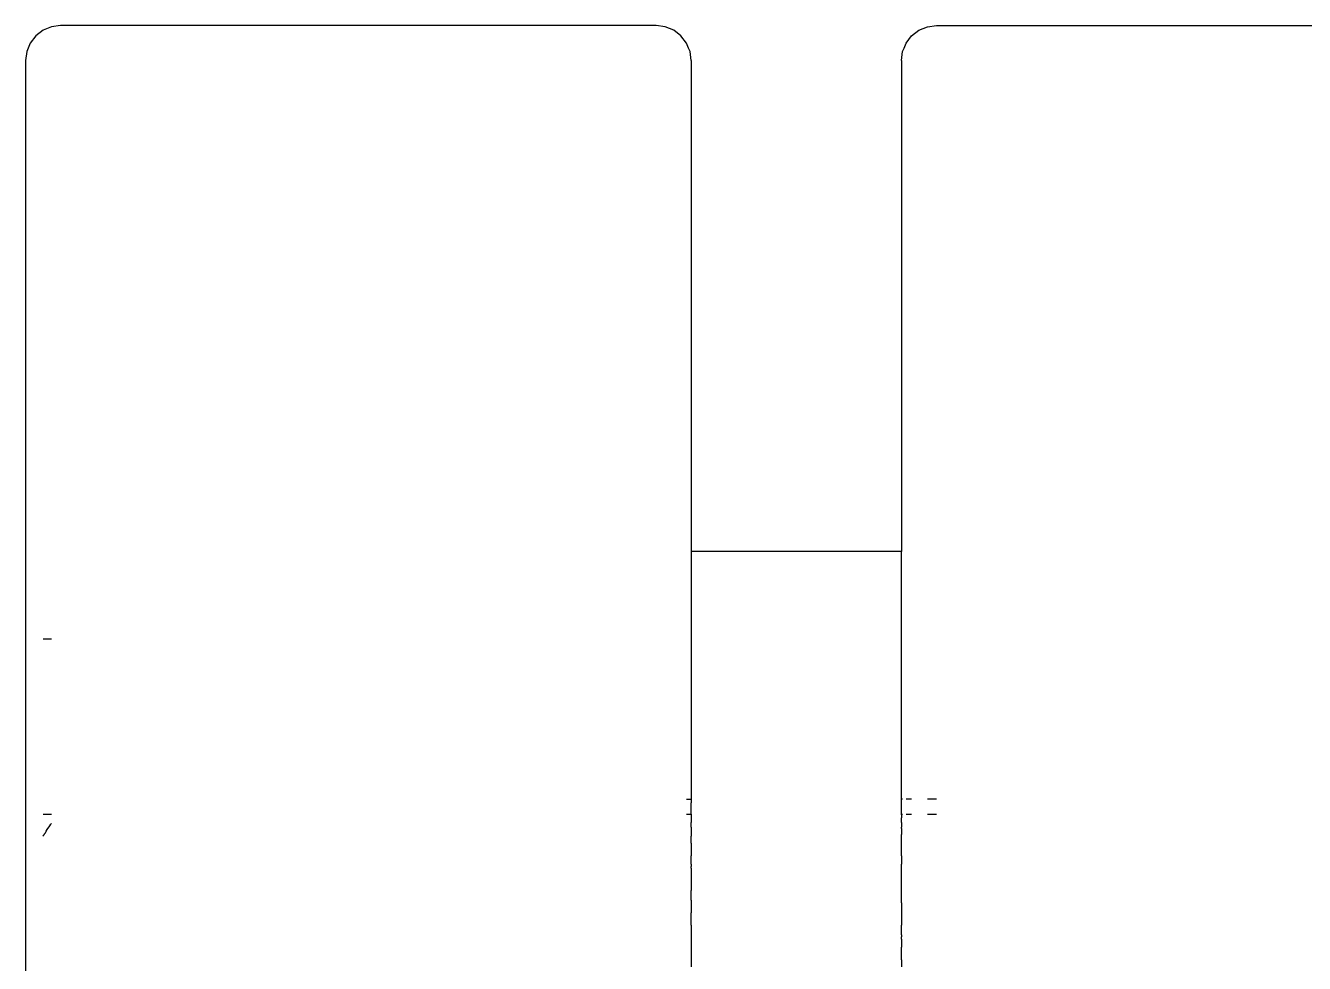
# Model space of a CAD drawing. Header units: millimetres. Extents: x 21 to 5427, y 20 to 4028.
# Drawn here: x 4230.1 to 4303.1, y 1674.8 to 1728.3 of the extents above; entities that cross this region are included whole.
import ezdxf

# ---------------------------------------------------------------- set-up
doc = ezdxf.new("R2010")
doc.units = ezdxf.units.MM

msp = doc.modelspace()

# ---------------------------------------------------------------- linework, layer by layer
for p, q in [((4231.562, 1728.226), (4231.079, 1728.026)), ((4232.079, 1728.294), (4231.562, 1728.226)), ((4266.079, 1728.294), (4232.079, 1728.294)), ((4266.597, 1728.226), (4266.079, 1728.294)), ((4267.079, 1728.026), (4266.597, 1728.226)), ((4281.079, 1728.026), (4281.562, 1728.226)), ((4281.562, 1728.226), (4282.079, 1728.294)), ((4282.079, 1728.294), (4316.079, 1728.294)), ((4230.665, 1727.708), (4230.347, 1727.294)), ((4231.079, 1728.026), (4230.665, 1727.708)), ((4267.494, 1727.708), (4267.079, 1728.026)), ((4267.811, 1727.294), (4267.494, 1727.708)), ((4280.347, 1727.294), (4280.665, 1727.708)), ((4280.665, 1727.708), (4281.079, 1728.026)), ((4230.147, 1726.812), (4230.079, 1726.294)), ((4230.232, 1727.001), (4230.147, 1726.812)), ((4230.347, 1727.294), (4230.232, 1727.001)), ((4267.927, 1727.001), (4267.811, 1727.294)), ((4268.011, 1726.812), (4267.927, 1727.001)), ((4268.079, 1726.294), (4268.011, 1726.812)), ((4280.079, 1726.294), (4280.147, 1726.812)), ((4280.147, 1726.812), (4280.232, 1727.001)), ((4280.232, 1727.001), (4280.347, 1727.294)), ((4230.079, 1726.294), (4230.079, 1630.294)), ((4268.079, 1726.294), (4268.079, 1698.271)), ((4280.079, 1726.294), (4280.079, 1698.271)), ((4280.079, 1698.271), (4268.079, 1698.271)), ((4268.079, 1698.271), (4268.079, 1698.203)), ((4268.079, 1698.203), (4268.079, 1698.09)), ((4280.079, 1698.203), (4280.079, 1698.271)), ((4280.079, 1698.09), (4280.079, 1698.203)), ((4268.079, 1698.09), (4268.079, 1697.933)), ((4268.079, 1697.933), (4268.079, 1697.73)), ((4268.079, 1697.73), (4268.079, 1697.484)), ((4268.079, 1697.484), (4268.079, 1697.194)), ((4280.079, 1697.933), (4280.079, 1698.09)), ((4280.079, 1697.73), (4280.079, 1697.933)), ((4280.079, 1697.484), (4280.079, 1697.73)), ((4280.079, 1697.194), (4280.079, 1697.484)), ((4268.079, 1697.194), (4268.079, 1696.861)), ((4268.079, 1696.861), (4268.079, 1696.487)), ((4280.079, 1696.861), (4280.079, 1697.194)), ((4280.079, 1696.487), (4280.079, 1696.861)), ((4268.079, 1696.487), (4268.079, 1696.071)), ((4268.079, 1696.071), (4268.079, 1695.614)), ((4280.079, 1696.071), (4280.079, 1696.487)), ((4280.079, 1695.614), (4280.079, 1696.071)), ((4268.079, 1695.614), (4268.079, 1695.119)), ((4280.079, 1695.119), (4280.079, 1695.614)), ((4268.079, 1695.119), (4268.079, 1694.585)), ((4268.079, 1694.585), (4268.079, 1694.015)), ((4280.079, 1694.585), (4280.079, 1695.119)), ((4280.079, 1694.015), (4280.079, 1694.585)), ((4268.079, 1694.015), (4268.079, 1693.409)), ((4280.079, 1693.409), (4280.079, 1694.015)), ((4231.079, 1693.29), (4231.562, 1693.288)), ((4268.079, 1693.409), (4268.079, 1692.769)), ((4280.079, 1692.769), (4280.079, 1693.409)), ((4268.079, 1692.769), (4268.079, 1692.096)), ((4280.079, 1692.096), (4280.079, 1692.769)), ((4268.079, 1692.096), (4268.079, 1691.391)), ((4280.079, 1691.391), (4280.079, 1692.096)), ((4268.079, 1691.391), (4268.079, 1690.657)), ((4280.079, 1690.657), (4280.079, 1691.391)), ((4268.079, 1690.657), (4268.079, 1689.895)), ((4280.079, 1689.895), (4280.079, 1690.657)), ((4268.079, 1689.895), (4268.079, 1689.107)), ((4280.079, 1689.107), (4280.079, 1689.895)), ((4268.079, 1689.107), (4268.079, 1688.294)), ((4280.079, 1688.294), (4280.079, 1689.107)), ((4268.079, 1688.294), (4268.079, 1687.458)), ((4280.079, 1687.458), (4280.079, 1688.294)), ((4268.079, 1687.458), (4268.079, 1686.602)), ((4280.079, 1686.602), (4280.079, 1687.458)), ((4268.079, 1686.602), (4268.079, 1685.727)), ((4280.079, 1685.727), (4280.079, 1686.602)), ((4268.079, 1685.727), (4268.079, 1684.835)), ((4280.079, 1684.835), (4280.079, 1685.727)), ((4268.079, 1684.835), (4268.079, 1684.144)), ((4280.079, 1684.144), (4280.079, 1684.835)), ((4267.811, 1684.144), (4268.011, 1684.144)), ((4268.011, 1684.144), (4268.079, 1684.144)), ((4268.079, 1684.144), (4268.079, 1683.929)), ((4268.079, 1683.293), (4268.079, 1683.929)), ((4280.147, 1684.144), (4280.079, 1684.144)), ((4280.079, 1683.929), (4280.079, 1684.144)), ((4280.079, 1683.293), (4280.079, 1683.929)), ((4280.665, 1684.144), (4280.347, 1684.144)), ((4282.079, 1684.144), (4281.562, 1684.144)), ((4231.079, 1683.293), (4231.562, 1683.293)), ((4267.811, 1683.293), (4268.011, 1683.293)), ((4268.011, 1683.293), (4268.079, 1683.293)), ((4268.079, 1683.293), (4268.079, 1683.253)), ((4268.079, 1683.253), (4268.079, 1683.112)), ((4268.079, 1683.112), (4268.079, 1683.07)), ((4268.079, 1683.07), (4268.079, 1683.009)), ((4268.079, 1683.009), (4268.079, 1682.884)), ((4268.079, 1682.884), (4268.079, 1682.811)), ((4280.079, 1683.293), (4280.147, 1683.293)), ((4280.079, 1683.253), (4280.079, 1683.293)), ((4280.079, 1683.253), (4280.079, 1683.07)), ((4280.079, 1683.009), (4280.079, 1683.07)), ((4280.079, 1682.884), (4280.079, 1683.009)), ((4280.079, 1682.811), (4280.079, 1682.884)), ((4280.347, 1683.293), (4280.665, 1683.293)), ((4281.562, 1683.293), (4282.079, 1683.293)), ((4231.091, 1682.056), (4231.13, 1682.119)), ((4231.13, 1682.119), (4231.157, 1682.119)), ((4231.157, 1682.119), (4231.163, 1682.155)), ((4231.163, 1682.155), (4231.196, 1682.201)), ((4231.196, 1682.201), (4231.217, 1682.228)), ((4231.217, 1682.228), (4231.25, 1682.316)), ((4231.25, 1682.316), (4231.315, 1682.413)), ((4231.315, 1682.413), (4231.352, 1682.467)), ((4231.315, 1682.413), (4231.338, 1682.444)), ((4231.338, 1682.444), (4231.352, 1682.467)), ((4231.352, 1682.467), (4231.368, 1682.489)), ((4231.368, 1682.489), (4231.411, 1682.543)), ((4231.411, 1682.543), (4231.423, 1682.57)), ((4231.423, 1682.57), (4231.468, 1682.621)), ((4231.468, 1682.621), (4231.522, 1682.717)), ((4231.522, 1682.717), (4231.562, 1682.761)), ((4268.079, 1682.539), (4268.079, 1682.811)), ((4268.079, 1682.539), (4268.079, 1682.5)), ((4268.079, 1682.5), (4268.079, 1682.46)), ((4268.079, 1682.46), (4268.079, 1682.12)), ((4268.079, 1682.12), (4268.079, 1682.079)), ((4280.079, 1682.811), (4280.079, 1682.539)), ((4280.079, 1682.5), (4280.079, 1682.539)), ((4280.079, 1682.46), (4280.079, 1682.5)), ((4280.079, 1682.46), (4280.079, 1682.12)), ((4280.079, 1682.079), (4280.079, 1682.12)), ((4231.091, 1682.056), (4231.079, 1682.022)), ((4268.079, 1682.079), (4268.079, 1682.024)), ((4268.079, 1681.623), (4268.079, 1682.024)), ((4268.079, 1681.623), (4268.079, 1681.568)), ((4268.079, 1681.568), (4268.079, 1681.527)), ((4268.079, 1681.527), (4268.079, 1681.14)), ((4280.079, 1682.024), (4280.079, 1682.079)), ((4280.079, 1681.623), (4280.079, 1682.024)), ((4280.079, 1681.568), (4280.079, 1681.623)), ((4280.079, 1681.527), (4280.079, 1681.568)), ((4280.079, 1681.14), (4280.079, 1681.527)), ((4268.079, 1681.14), (4268.079, 1681.059)), ((4268.079, 1681.059), (4268.079, 1680.997)), ((4268.079, 1680.997), (4268.079, 1680.935)), ((4268.079, 1680.935), (4268.079, 1680.897)), ((4268.079, 1680.438), (4268.079, 1680.897)), ((4280.079, 1681.059), (4280.079, 1681.14)), ((4280.079, 1680.997), (4280.079, 1681.059)), ((4280.079, 1680.935), (4280.079, 1680.997)), ((4280.079, 1680.897), (4280.079, 1680.935)), ((4280.079, 1680.897), (4280.079, 1680.438)), ((4268.079, 1680.438), (4268.079, 1680.371)), ((4268.079, 1680.371), (4268.079, 1680.304)), ((4268.079, 1680.195), (4268.079, 1680.304)), ((4268.079, 1680.195), (4268.079, 1679.757)), ((4280.079, 1680.371), (4280.079, 1680.438)), ((4280.079, 1680.304), (4280.079, 1680.371)), ((4280.079, 1680.195), (4280.079, 1680.304)), ((4280.079, 1679.757), (4280.079, 1680.195)), ((4268.079, 1679.757), (4268.079, 1679.703)), ((4268.079, 1679.703), (4268.079, 1679.632)), ((4268.079, 1679.632), (4268.079, 1679.246)), ((4268.079, 1679.246), (4268.079, 1679.078)), ((4280.079, 1679.703), (4280.079, 1679.757)), ((4280.079, 1679.632), (4280.079, 1679.703)), ((4280.079, 1679.246), (4280.079, 1679.632)), ((4280.079, 1679.078), (4280.079, 1679.246)), ((4268.079, 1679.078), (4268.079, 1679.006)), ((4268.079, 1679.006), (4268.079, 1678.933)), ((4268.079, 1678.367), (4268.079, 1678.933)), ((4280.079, 1679.006), (4280.079, 1679.078)), ((4280.079, 1678.933), (4280.079, 1679.006)), ((4280.079, 1678.367), (4280.079, 1678.933)), ((4268.079, 1678.367), (4268.079, 1678.294)), ((4268.079, 1678.294), (4268.079, 1678.221)), ((4268.079, 1678.221), (4268.079, 1677.655)), ((4280.079, 1678.294), (4280.079, 1678.367)), ((4280.079, 1678.221), (4280.079, 1678.294)), ((4280.079, 1678.221), (4280.079, 1677.655)), ((4268.079, 1677.582), (4268.079, 1677.655)), ((4268.079, 1677.51), (4268.079, 1677.582)), ((4268.079, 1677.342), (4268.079, 1677.51)), ((4268.079, 1676.956), (4268.079, 1677.342)), ((4280.079, 1677.655), (4280.079, 1677.582)), ((4280.079, 1677.582), (4280.079, 1677.51)), ((4280.079, 1677.51), (4280.079, 1677.342)), ((4280.079, 1677.342), (4280.079, 1676.956)), ((4268.079, 1676.956), (4268.079, 1676.885)), ((4268.079, 1676.885), (4268.079, 1676.831)), ((4268.079, 1676.831), (4268.079, 1676.393)), ((4268.079, 1676.393), (4268.079, 1676.284)), ((4268.079, 1676.284), (4268.079, 1676.217)), ((4280.079, 1676.885), (4280.079, 1676.956)), ((4280.079, 1676.831), (4280.079, 1676.885)), ((4280.079, 1676.393), (4280.079, 1676.831)), ((4280.079, 1676.393), (4280.079, 1676.284)), ((4280.079, 1676.217), (4280.079, 1676.284)), ((4268.079, 1676.217), (4268.079, 1676.15)), ((4268.079, 1676.15), (4268.079, 1675.691)), ((4268.079, 1675.691), (4268.079, 1675.653)), ((4268.079, 1675.653), (4268.079, 1675.591)), ((4268.079, 1675.591), (4268.079, 1675.529)), ((4280.079, 1676.15), (4280.079, 1676.217)), ((4280.079, 1676.15), (4280.079, 1675.691)), ((4280.079, 1675.653), (4280.079, 1675.691)), ((4280.079, 1675.591), (4280.079, 1675.653)), ((4280.079, 1675.529), (4280.079, 1675.591)), ((4268.079, 1675.529), (4268.079, 1675.473)), ((4268.079, 1675.473), (4268.079, 1675.061)), ((4268.079, 1675.061), (4268.079, 1675.02)), ((4268.079, 1675.02), (4268.079, 1674.965)), ((4268.079, 1674.965), (4268.079, 1674.564)), ((4280.079, 1675.473), (4280.079, 1675.529)), ((4280.079, 1675.061), (4280.079, 1675.473)), ((4280.079, 1675.02), (4280.079, 1675.061)), ((4280.079, 1674.965), (4280.079, 1675.02)), ((4280.079, 1674.965), (4280.079, 1674.564))]:
    msp.add_line(p, q)

doc.saveas('drawing.dxf')
